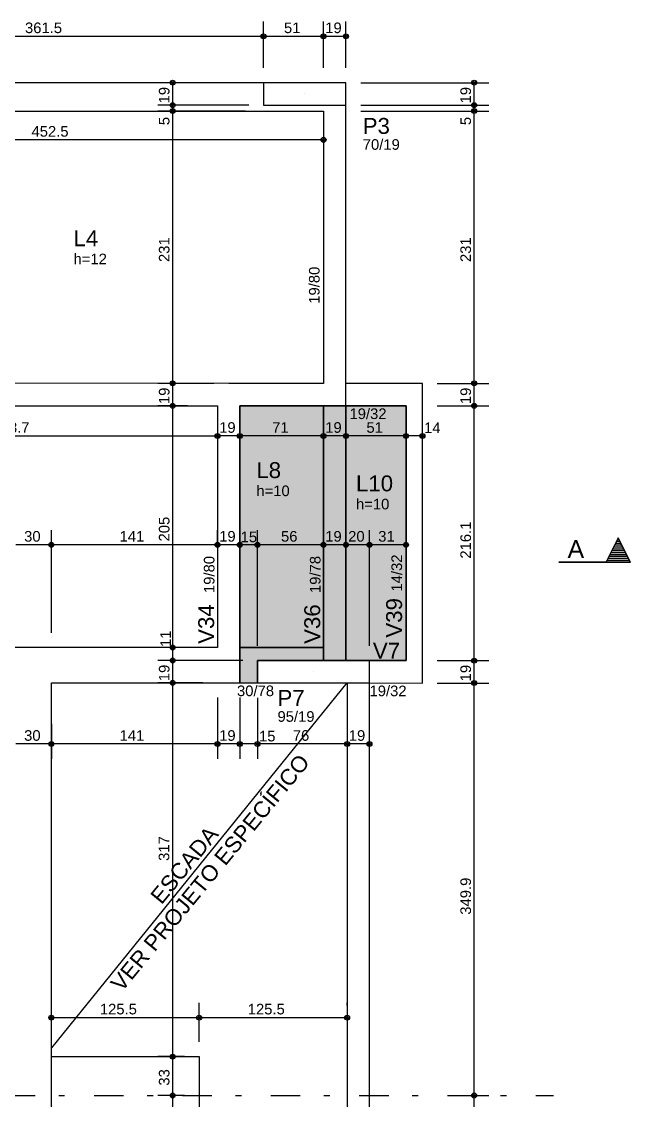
# Model space of a CAD drawing. Extents: x 0 to 119, y 0 to 84.
# Drawn here: x 45.19 to 55.52, y 47.48 to 65.78 of the extents above; entities that cross this region are included whole.
import ezdxf

# ---------------------------------------------------------------- set-up
doc = ezdxf.new("R2010")
doc.units = 0
doc.header["$MEASUREMENT"] = 0
doc.linetypes.add('ESTILO_TQS_0003', pattern=[1.5, 0.5, -0.4, 0.1, -0.5])
for name, color, linetype in [('1', 3, 'CONTINUOUS'), ('20', 1, 'CONTINUOUS'), ('24', 7, 'CONTINUOUS'), ('25', 130, 'CONTINUOUS'), ('3', 7, 'CONTINUOUS'), ('32', 250, 'CONTINUOUS'), ('36', 7, 'CONTINUOUS'), ('37', 7, 'CONTINUOUS'), ('38', 7, 'CONTINUOUS'), ('62', 7, 'CONTINUOUS')]:
    doc.layers.add(name, color=color, linetype=linetype)
doc.styles.add('TQS_ARIAL', font='arial.ttf')

msp = doc.modelspace()

# ---------------------------------------------------------------- linework, layer by layer
at = {"layer": '1', "color": 3, "linetype": 'Continuous'}
for p, q in [((49.995635, 64.550819), (49.995635, 64.550819)), ((50.145634, 54.74884), (50.145634, 54.74884))]:
    msp.add_line(p, q, dxfattribs=at)
msp.add_lwpolyline([(55.521179, 56.608581), (55.316585, 57.017771), (55.111989, 56.608581), (55.521179, 56.608581)], dxfattribs=at)
at = {"layer": '20', "color": 1, "linetype": 'ESTILO_TQS_0003'}
msp.add_line((17.921118, 47.56084), (54.216686, 47.56084), dxfattribs=at)
at = {"layer": '24', "color": 7, "linetype": 'Continuous'}
for p, q in [((55.316585, 57.021674), (55.110038, 56.60858)), ((55.316585, 57.017771), (55.111989, 56.608581)), ((55.362498, 56.925943), (55.270671, 56.925943)), ((55.346543, 56.957854), (55.286627, 56.957854)), ((55.330588, 56.989764), (55.302581, 56.989764)), ((55.524001, 56.606842), (55.316585, 57.021674)), ((55.52118, 56.60858), (55.316585, 57.017772)), ((55.458227, 56.734482), (55.174941, 56.734482)), ((55.44227, 56.766393), (55.190897, 56.766393)), ((55.426316, 56.798303), (55.206852, 56.798303)), ((55.410457, 56.830024), (55.222806, 56.830211)), ((55.394407, 56.862123), (55.238762, 56.862123)), ((55.378453, 56.894033), (55.254716, 56.894033)), ((55.52118, 56.608581), (54.308046, 56.608581)), ((54.308046, 56.606842), (55.524001, 56.606842)), ((55.506093, 56.638752), (55.127075, 56.638752)), ((55.490137, 56.670662), (55.14303, 56.670662)), ((55.474182, 56.702572), (55.158985, 56.702572))]:
    msp.add_line(p, q, dxfattribs=at)
at = {"layer": '25', "color": 130, "linetype": 'Continuous'}
for points in [[(48.895634, 55.16084), (50.31559, 55.16084), (50.31559, 59.260979), (48.895634, 59.26124), (48.895634, 55.16084)], [(50.69559, 59.260979), (50.31559, 59.260979), (50.31559, 54.94084), (50.69559, 54.94084), (50.69559, 59.260979)], [(51.715634, 59.26072), (50.69559, 59.260908), (50.69559, 54.93884), (51.095634, 54.94044), (51.715634, 54.939135), (51.715634, 59.26072)], [(48.895634, 54.56084), (49.193634, 54.56084), (49.193634, 54.94084), (50.31559, 54.94084), (50.31559, 55.16084), (48.895634, 55.16084), (48.895634, 54.56084)]]:
    msp.add_lwpolyline(points, dxfattribs=at)
for points in [[(48.895634, 55.16084), (50.31559, 59.260979), (48.895634, 59.26124)], [(48.895634, 55.16084), (48.895634, 59.26124), (48.895634, 55.16084)], [(48.895634, 55.16084), (50.31559, 55.16084), (50.31559, 59.260979)], [(50.69559, 59.260979), (50.31559, 59.260979), (50.31559, 54.94084)], [(50.69559, 59.260979), (50.31559, 54.94084), (50.69559, 54.94084)], [(50.69559, 59.260979), (50.69559, 54.94084), (50.69559, 59.260979)], [(51.715634, 59.26072), (50.69559, 59.260908), (50.69559, 54.93884)], [(51.715634, 59.26072), (50.69559, 54.93884), (51.095634, 54.94044)], [(51.715634, 59.26072), (51.095634, 54.94044), (51.715634, 54.939135)], [(51.715634, 59.26072), (51.715634, 54.939135), (51.715634, 59.26072)], [(48.895634, 54.56084), (49.193634, 54.56084), (48.895634, 55.16084)], [(49.193634, 54.56084), (49.193634, 54.94084), (48.895634, 55.16084)], [(48.895634, 55.16084), (49.193634, 54.94084), (50.31559, 55.16084)], [(49.193634, 54.94084), (50.31559, 54.94084), (50.31559, 55.16084)]]:
    msp.add_solid(points, dxfattribs=at)
at = {"layer": '3', "color": 7, "linetype": 'Continuous'}
for p, q in [((45.695634, 48.22084), (48.205634, 48.22084)), ((48.205634, 48.22084), (48.205634, 47.10084))]:
    msp.add_line(p, q, dxfattribs=at)
for points in [[(49.295635, 64.74084), (42.06559, 64.74084)], [(41.26559, 64.26084), (50.31559, 64.26084)], [(50.31559, 64.26084), (50.31559, 59.640979)], [(50.69559, 59.640908), (50.69559, 64.360819)], [(48.705669, 59.641276), (41.26559, 59.642648)], [(50.31559, 59.640979), (48.705669, 59.641276)], [(51.995634, 59.640669), (50.69559, 59.640908)], [(50.69559, 59.260908), (50.69559, 59.640908)], [(51.995634, 54.558545), (51.995634, 59.640669)], [(41.26559, 59.262648), (48.515634, 59.261311)], [(48.515634, 59.261311), (48.515634, 55.16084)], [(48.895634, 54.56084), (48.895634, 59.26124)], [(48.895634, 59.26124), (50.69559, 59.260979)], [(50.31559, 59.260979), (50.31559, 55.16084)], [(50.69559, 59.260908), (51.715634, 59.26072)], [(50.69559, 54.93884), (50.69559, 59.260908)], [(51.715634, 59.26072), (51.715634, 54.939135)], [(45.395634, 55.16084), (42.98559, 55.16084)], [(48.515634, 55.16084), (45.395634, 55.16084)], [(50.31559, 55.16084), (48.895634, 55.16084)], [(50.31559, 54.93884), (50.31559, 55.16084)], [(51.715634, 54.939135), (51.095634, 54.94044)], [(45.695634, 54.56084), (48.895634, 54.56084)], [(45.695634, 50.55084), (45.695634, 54.56084)], [(48.895634, 54.56084), (49.195634, 54.56084)], [(50.715634, 54.55884), (50.715634, 47.10084)], [(51.095634, 54.56044), (51.995634, 54.558545)], [(51.095634, 47.10084), (51.095634, 54.55884)], [(45.695634, 48.22084), (45.695634, 50.55084)], [(45.695634, 44.64084), (45.695634, 48.22084)]]:
    msp.add_lwpolyline(points, dxfattribs=at)
at = {"layer": '32', "color": 250, "linetype": 'Continuous'}
for p, q in [((49.295635, 64.99084), (49.295635, 65.777945)), ((49.295635, 64.99084), (49.295635, 65.777945)), ((50.31559, 64.990819), (50.31559, 65.777945)), ((50.31559, 64.990819), (50.31559, 65.777945)), ((50.695635, 64.990819), (50.695635, 65.777945)), ((42.06559, 65.527945), (49.295635, 65.527945)), ((49.295635, 65.527945), (50.31559, 65.527945)), ((50.31559, 65.527945), (50.695635, 65.527945)), ((49.045635, 64.74084), (47.504406, 64.74084)), ((47.754406, 64.74084), (47.754406, 64.360819)), ((49.295635, 64.74084), (49.295635, 64.74084)), ((49.295635, 64.74084), (49.295635, 64.74084)), ((49.295635, 64.74084), (49.295635, 64.74084)), ((50.31559, 64.740819), (50.31559, 64.740819)), ((50.31559, 64.740819), (50.31559, 64.740819)), ((50.695635, 64.740819), (50.695635, 64.740819)), ((50.695635, 64.740819), (50.695635, 64.740819)), ((50.945635, 64.740819), (53.1217, 64.740819)), ((52.8717, 64.360819), (52.8717, 64.740819)), ((49.045635, 64.360819), (47.504406, 64.360819)), ((49.045635, 64.360819), (47.504406, 64.360819)), ((48.992731, 64.26084), (47.504406, 64.26084)), ((48.992731, 64.26084), (47.504406, 64.26084)), ((47.754406, 64.360819), (47.754406, 64.26084)), ((47.754406, 64.26084), (47.754406, 59.641276)), ((49.242731, 64.26084), (49.242731, 64.26084)), ((49.242731, 64.26084), (49.242731, 64.26084)), ((49.295635, 64.360819), (49.295635, 64.360819)), ((49.295635, 64.360819), (49.295635, 64.360819)), ((50.69559, 64.26084), (50.69559, 64.26084)), ((50.69559, 64.26084), (50.69559, 64.26084)), ((50.695635, 64.360819), (50.695635, 64.360819)), ((50.695635, 64.360819), (50.695635, 64.360819)), ((50.94559, 64.26084), (53.1217, 64.26084)), ((50.94559, 64.26084), (53.1217, 64.26084)), ((50.945635, 64.360819), (53.1217, 64.360819)), ((50.945635, 64.360819), (53.1217, 64.360819)), ((52.8717, 64.26084), (52.8717, 64.360819)), ((52.8717, 59.640669), (52.8717, 64.26084)), ((50.31559, 63.771471), (41.26559, 63.771471)), ((50.31559, 63.771471), (50.31559, 63.771471)), ((48.455669, 59.641276), (47.504406, 59.641276)), ((48.455669, 59.641276), (47.504406, 59.641276)), ((47.754406, 59.641276), (47.754406, 59.261358)), ((48.705669, 59.641276), (48.705669, 59.641276)), ((48.705669, 59.641276), (48.705669, 59.641276)), ((51.995634, 59.640669), (51.995634, 59.640669)), ((51.995634, 59.640669), (51.995634, 59.640669)), ((52.245634, 59.640669), (53.1217, 59.640669)), ((52.245634, 59.640669), (53.1217, 59.640669)), ((52.8717, 59.260669), (52.8717, 59.640669)), ((48.006153, 59.261358), (47.504406, 59.261358)), ((48.006153, 59.261358), (47.504406, 59.261358)), ((47.754406, 59.261358), (47.754406, 55.16084)), ((48.256153, 59.261358), (48.256153, 59.261358)), ((48.256153, 59.261358), (48.256153, 59.261358)), ((48.515634, 59.261311), (48.515634, 59.261311)), ((51.995634, 59.260669), (51.995634, 59.260669)), ((51.995634, 59.260669), (51.995634, 59.260669)), ((52.245634, 59.260669), (53.1217, 59.260669)), ((52.245634, 59.260669), (53.1217, 59.260669)), ((52.8717, 54.938546), (52.8717, 59.260669)), ((48.515634, 59.011311), (48.515634, 58.498951)), ((41.741518, 58.748951), (48.515634, 58.748951)), ((48.895634, 58.748951), (48.515634, 58.748951)), ((48.515634, 58.748951), (48.515634, 58.748951)), ((50.31559, 58.748951), (48.895634, 58.748951)), ((48.895634, 58.748951), (48.895634, 58.748951)), ((48.895634, 58.748951), (48.895634, 58.748951)), ((50.69559, 58.748951), (50.31559, 58.748951)), ((50.31559, 58.748951), (50.31559, 58.748951)), ((50.31559, 58.748951), (50.31559, 58.748951)), ((51.715634, 58.748951), (50.69559, 58.748951)), ((50.69559, 58.748951), (50.69559, 58.748951)), ((50.69559, 58.748951), (50.69559, 58.748951)), ((51.995634, 58.748951), (51.715634, 58.748951)), ((51.715634, 58.748951), (51.715634, 58.748951)), ((51.715634, 58.748951), (51.715634, 58.748951)), ((51.995634, 58.748951), (51.995634, 58.748951)), ((45.695634, 55.41084), (45.695634, 57.152429)), ((45.695634, 55.41084), (45.695634, 57.152429)), ((48.515634, 56.901941), (48.515634, 57.152429)), ((48.515634, 56.901941), (48.515634, 57.152429)), ((48.895634, 56.574847), (48.895634, 57.152429)), ((48.895634, 56.574847), (48.895634, 57.152429)), ((49.195634, 55.18884), (49.195634, 57.152429)), ((49.195634, 55.18884), (49.195634, 57.152429)), ((50.31559, 57.08637), (50.31559, 57.152429)), ((50.31559, 57.08637), (50.31559, 57.152429)), ((50.69559, 56.625398), (50.69559, 57.152429)), ((50.69559, 56.625398), (50.69559, 57.152429)), ((51.095634, 55.19044), (51.095634, 57.152429)), ((51.095634, 55.19044), (51.095634, 57.152429)), ((51.715634, 55.189135), (51.715634, 57.152429)), ((45.695634, 56.902429), (45.095634, 56.902429)), ((48.515634, 56.902429), (45.695634, 56.902429)), ((48.895634, 56.902429), (48.515634, 56.902429)), ((49.195634, 56.902429), (48.895634, 56.902429)), ((50.31559, 56.902429), (49.195634, 56.902429)), ((50.69559, 56.902429), (50.31559, 56.902429)), ((50.31559, 56.83637), (50.31559, 56.83637)), ((50.31559, 56.83637), (50.31559, 56.83637)), ((51.095634, 56.902429), (50.69559, 56.902429)), ((51.715634, 56.902429), (51.095634, 56.902429)), ((48.515634, 56.651941), (48.515634, 56.651941)), ((48.515634, 56.651941), (48.515634, 56.651941)), ((50.69559, 56.375398), (50.69559, 56.375398)), ((50.69559, 56.375398), (50.69559, 56.375398)), ((48.895634, 56.324847), (48.895634, 56.324847)), ((48.895634, 56.324847), (48.895634, 56.324847)), ((45.695634, 55.16084), (45.695634, 55.16084)), ((45.695634, 55.16084), (45.695634, 55.16084)), ((48.265634, 55.16084), (47.504406, 55.16084)), ((48.265634, 55.16084), (47.504406, 55.16084)), ((47.754406, 55.16084), (47.754406, 54.94084)), ((48.515634, 55.16084), (48.515634, 55.16084)), ((48.515634, 55.16084), (48.515634, 55.16084)), ((48.943634, 54.94084), (47.504406, 54.94084)), ((48.943634, 54.94084), (47.504406, 54.94084)), ((47.754406, 54.94084), (47.754406, 54.56084)), ((49.193634, 54.94084), (49.193634, 54.94084)), ((49.193634, 54.94084), (49.193634, 54.94084)), ((49.195634, 54.93884), (49.195634, 54.93884)), ((49.195634, 54.93884), (49.195634, 54.93884)), ((51.095634, 54.94044), (51.095634, 54.94044)), ((51.095634, 54.94044), (51.095634, 54.94044)), ((51.715634, 54.939135), (51.715634, 54.939135)), ((51.995634, 54.938546), (51.995634, 54.938546)), ((51.995634, 54.938546), (51.995634, 54.938546)), ((52.245634, 54.938546), (53.1217, 54.938546)), ((52.245634, 54.938546), (53.1217, 54.938546)), ((52.8717, 54.558545), (52.8717, 54.938546)), ((48.265634, 54.56084), (47.504406, 54.56084)), ((48.265634, 54.56084), (47.504406, 54.56084)), ((47.754406, 54.56084), (47.754406, 48.22084)), ((48.515634, 54.56084), (48.515634, 54.56084)), ((48.515634, 54.56084), (48.515634, 54.56084)), ((48.515634, 54.56084), (48.515634, 54.56084)), ((48.515634, 54.56084), (48.515634, 54.56084)), ((48.895634, 54.56084), (48.895634, 54.56084)), ((48.895634, 54.56084), (48.895634, 54.56084)), ((49.195634, 54.55884), (49.195634, 54.55884)), ((49.195634, 54.55884), (49.195634, 54.55884)), ((51.995634, 54.558545), (51.995634, 54.558545)), ((51.995634, 54.558545), (51.995634, 54.558545)), ((52.245634, 54.558545), (53.1217, 54.558545)), ((52.245634, 54.558545), (53.1217, 54.558545)), ((52.8717, 47.56084), (52.8717, 54.558545)), ((48.515634, 54.31084), (48.515634, 53.274495)), ((48.515634, 54.31084), (48.515634, 53.274495)), ((48.895634, 54.31084), (48.895634, 53.274495)), ((48.895634, 54.31084), (48.895634, 53.274495)), ((49.195634, 54.30884), (49.195634, 53.274495)), ((49.195634, 54.30884), (49.195634, 53.274495)), ((45.695634, 54.117608), (45.695634, 54.117608)), ((45.695634, 54.117608), (45.695634, 54.117608)), ((45.695634, 53.867608), (45.695634, 53.274495)), ((45.695634, 53.867608), (45.695634, 53.274495)), ((45.695634, 53.524495), (45.095634, 53.524495)), ((48.515634, 53.524495), (45.695634, 53.524495)), ((48.895634, 53.524495), (48.515634, 53.524495)), ((49.195634, 53.524495), (48.895634, 53.524495)), ((50.715634, 53.524495), (49.195634, 53.524495)), ((51.095634, 53.524495), (50.715634, 53.524495)), ((50.715634, 53.524495), (50.715634, 53.524495)), ((50.715634, 53.524495), (50.715634, 53.524495)), ((51.095634, 53.524495), (51.095634, 53.524495)), ((45.695634, 48.972175), (45.695634, 49.133104)), ((48.205634, 48.47084), (48.205634, 49.133104)), ((48.205634, 48.47084), (48.205634, 49.133104)), ((50.715634, 49.088732), (50.715634, 49.133104)), ((45.695634, 48.883104), (48.205634, 48.883104)), ((48.205634, 48.883104), (50.715634, 48.883104)), ((45.695634, 48.722175), (45.695634, 48.722175)), ((50.715634, 48.838732), (50.715634, 48.838732)), ((47.955634, 48.22084), (47.504406, 48.22084)), ((47.955634, 48.22084), (47.504406, 48.22084)), ((47.754406, 48.22084), (47.754406, 47.56084)), ((48.205634, 48.22084), (48.205634, 48.22084)), ((48.205634, 48.22084), (48.205634, 48.22084)), ((48.205634, 48.22084), (48.205634, 48.22084)), ((48.205634, 48.22084), (48.205634, 48.22084)), ((47.955634, 47.56084), (47.504406, 47.56084)), ((47.955634, 47.56084), (47.504406, 47.56084)), ((47.754406, 47.56084), (47.754406, 47.10084)), ((48.205634, 47.56084), (48.205634, 47.56084)), ((48.205634, 47.56084), (48.205634, 47.56084)), ((52.461282, 47.56084), (52.461282, 47.56084)), ((52.461282, 47.56084), (52.461282, 47.56084)), ((52.711282, 47.56084), (53.1217, 47.56084)), ((52.711282, 47.56084), (53.1217, 47.56084)), ((52.8717, 43.64084), (52.8717, 47.56084))]:
    msp.add_line(p, q, dxfattribs=at)
for centre, radius in [((49.295635, 65.527945), 0.041625), ((49.295635, 65.527945), 0.041625), ((49.295635, 65.527945), 0.02075), ((49.295635, 65.527945), 0.02075), ((50.31559, 65.527945), 0.041625), ((50.31559, 65.527945), 0.041625), ((50.31559, 65.527945), 0.02075), ((50.31559, 65.527945), 0.02075), ((50.695635, 65.527945), 0.041625), ((50.695635, 65.527945), 0.02075), ((47.754406, 64.74084), 0.041625), ((52.8717, 64.740819), 0.041625), ((47.754406, 64.74084), 0.02075), ((52.8717, 64.740819), 0.02075), ((47.754406, 64.360819), 0.041625), ((47.754406, 64.360819), 0.041625), ((47.754406, 64.26084), 0.041625), ((47.754406, 64.26084), 0.041625), ((47.754406, 64.360819), 0.02075), ((47.754406, 64.360819), 0.02075), ((47.754406, 64.26084), 0.02075), ((47.754406, 64.26084), 0.02075), ((52.8717, 64.360819), 0.041625), ((52.8717, 64.360819), 0.041625), ((52.8717, 64.26084), 0.041625), ((52.8717, 64.26084), 0.041625), ((52.8717, 64.360819), 0.02075), ((52.8717, 64.360819), 0.02075), ((52.8717, 64.26084), 0.02075), ((52.8717, 64.26084), 0.02075), ((50.31559, 63.771471), 0.041625), ((50.31559, 63.771471), 0.02075), ((47.754406, 59.641276), 0.041625), ((47.754406, 59.641276), 0.041625), ((47.754406, 59.641276), 0.02075), ((47.754406, 59.641276), 0.02075), ((52.8717, 59.640669), 0.041625), ((52.8717, 59.640669), 0.041625), ((52.8717, 59.640669), 0.02075), ((52.8717, 59.640669), 0.02075), ((47.754406, 59.261358), 0.041625), ((47.754406, 59.261358), 0.041625), ((52.8717, 59.260669), 0.041625), ((52.8717, 59.260669), 0.041625), ((47.754406, 59.261358), 0.02075), ((47.754406, 59.261358), 0.02075), ((52.8717, 59.260669), 0.02075), ((52.8717, 59.260669), 0.02075), ((48.515634, 58.748951), 0.041625), ((48.515634, 58.748951), 0.041625), ((48.515634, 58.748951), 0.02075), ((48.515634, 58.748951), 0.02075), ((48.895634, 58.748951), 0.041625), ((48.895634, 58.748951), 0.041625), ((48.895634, 58.748951), 0.02075), ((48.895634, 58.748951), 0.02075), ((50.31559, 58.748951), 0.041625), ((50.31559, 58.748951), 0.041625), ((50.31559, 58.748951), 0.02075), ((50.31559, 58.748951), 0.02075), ((50.69559, 58.748951), 0.041625), ((50.69559, 58.748951), 0.041625), ((50.69559, 58.748951), 0.02075), ((50.69559, 58.748951), 0.02075), ((51.715634, 58.748951), 0.041625), ((51.715634, 58.748951), 0.041625), ((51.715634, 58.748951), 0.02075), ((51.715634, 58.748951), 0.02075), ((51.995634, 58.748951), 0.041625), ((51.995634, 58.748951), 0.02075), ((45.695634, 56.902429), 0.041625), ((45.695634, 56.902429), 0.041625), ((45.695634, 56.902429), 0.02075), ((45.695634, 56.902429), 0.02075), ((48.515634, 56.902429), 0.041625), ((48.515634, 56.902429), 0.041625), ((48.515634, 56.902429), 0.02075), ((48.515634, 56.902429), 0.02075), ((48.895634, 56.902429), 0.041625), ((48.895634, 56.902429), 0.041625), ((48.895634, 56.902429), 0.02075), ((48.895634, 56.902429), 0.02075), ((49.195634, 56.902429), 0.041625), ((49.195634, 56.902429), 0.041625), ((49.195634, 56.902429), 0.02075), ((49.195634, 56.902429), 0.02075), ((50.31559, 56.902429), 0.041625), ((50.31559, 56.902429), 0.041625), ((50.31559, 56.902429), 0.02075), ((50.31559, 56.902429), 0.02075), ((50.69559, 56.902429), 0.041625), ((50.69559, 56.902429), 0.041625), ((50.69559, 56.902429), 0.02075), ((50.69559, 56.902429), 0.02075), ((51.095634, 56.902429), 0.041625), ((51.095634, 56.902429), 0.041625), ((51.095634, 56.902429), 0.02075), ((51.095634, 56.902429), 0.02075), ((51.715634, 56.902429), 0.041625), ((51.715634, 56.902429), 0.02075), ((47.754406, 55.16084), 0.041625), ((47.754406, 55.16084), 0.041625), ((47.754406, 55.16084), 0.02075), ((47.754406, 55.16084), 0.02075), ((47.754406, 54.94084), 0.041625), ((47.754406, 54.94084), 0.041625), ((47.754406, 54.94084), 0.02075), ((47.754406, 54.94084), 0.02075), ((52.8717, 54.938546), 0.041625), ((52.8717, 54.938546), 0.041625), ((52.8717, 54.938546), 0.02075), ((52.8717, 54.938546), 0.02075), ((47.754406, 54.56084), 0.041625), ((47.754406, 54.56084), 0.041625), ((47.754406, 54.56084), 0.02075), ((47.754406, 54.56084), 0.02075), ((52.8717, 54.558545), 0.041625), ((52.8717, 54.558545), 0.041625), ((52.8717, 54.558545), 0.02075), ((52.8717, 54.558545), 0.02075), ((45.695634, 53.524495), 0.041625), ((45.695634, 53.524495), 0.041625), ((45.695634, 53.524495), 0.02075), ((45.695634, 53.524495), 0.02075), ((48.515634, 53.524495), 0.041625), ((48.515634, 53.524495), 0.041625), ((48.515634, 53.524495), 0.02075), ((48.515634, 53.524495), 0.02075), ((48.895634, 53.524495), 0.041625), ((48.895634, 53.524495), 0.041625), ((48.895634, 53.524495), 0.02075), ((48.895634, 53.524495), 0.02075), ((49.195634, 53.524495), 0.041625), ((49.195634, 53.524495), 0.041625), ((49.195634, 53.524495), 0.02075), ((49.195634, 53.524495), 0.02075), ((50.715634, 53.524495), 0.041625), ((50.715634, 53.524495), 0.041625), ((50.715634, 53.524495), 0.02075), ((50.715634, 53.524495), 0.02075), ((51.095634, 53.524495), 0.041625), ((51.095634, 53.524495), 0.02075), ((45.695634, 48.883104), 0.041625), ((45.695634, 48.883104), 0.02075), ((48.205634, 48.883104), 0.041625), ((48.205634, 48.883104), 0.041625), ((48.205634, 48.883104), 0.02075), ((48.205634, 48.883104), 0.02075), ((50.715634, 48.883104), 0.041625), ((50.715634, 48.883104), 0.02075), ((47.754406, 48.22084), 0.041625), ((47.754406, 48.22084), 0.041625), ((47.754406, 48.22084), 0.02075), ((47.754406, 48.22084), 0.02075), ((47.754406, 47.56084), 0.041625), ((47.754406, 47.56084), 0.041625), ((47.754406, 47.56084), 0.02075), ((47.754406, 47.56084), 0.02075), ((52.8717, 47.56084), 0.041625), ((52.8717, 47.56084), 0.041625), ((52.8717, 47.56084), 0.02075), ((52.8717, 47.56084), 0.02075)]:
    msp.add_circle(centre, radius, dxfattribs=at)
at = {"layer": '38', "color": 7, "linetype": 'Continuous'}
msp.add_line((45.705632, 48.369788), (50.715634, 54.55884), dxfattribs=at)
at = {"layer": '62', "linetype": 'Continuous'}
for points in [[(49.295635, 64.360819), (50.695635, 64.360819), (50.695635, 64.740819), (49.295635, 64.740819), (49.295635, 64.360819)], [(49.195634, 54.55884), (51.095634, 54.55884), (51.095634, 54.93884), (49.195634, 54.93884), (49.195634, 54.55884)]]:
    msp.add_lwpolyline(points, dxfattribs=at)

# ---------------------------------------------------------------- texts
at = {"layer": '24', "color": 7, "linetype": 'Continuous', "style": 'TQS_ARIAL'}
msp.add_text('A', height=0.3, dxfattribs=at).set_placement((54.458046, 56.681842))
at = {"layer": '32', "color": 250, "linetype": 'Continuous', "style": 'TQS_ARIAL'}
for s, p in [('361.5', (45.248612, 65.581945)), ('51', (49.643612, 65.581945)), ('19', (50.343612, 65.581945)), ('452.5', (45.35859, 63.825471)), ('338.7', (44.696576, 58.802951)), ('19', (48.543634, 58.802951)), ('71', (49.443612, 58.802951)), ('19', (50.34359, 58.802951)), ('51', (51.043612, 58.802951)), ('14', (52.022072, 58.798358)), ('30', (45.233634, 56.956429)), ('141', (46.853634, 56.956429)), ('19', (48.543634, 56.956429)), ('15', (48.908408, 56.947131)), ('56', (49.593612, 56.956429)), ('19', (50.34359, 56.956429)), ('20', (50.733612, 56.956429)), ('31', (51.243634, 56.956429)), ('30', (45.233634, 53.578495)), ('141', (46.853634, 53.578495)), ('19', (48.543634, 53.578495)), ('15', (49.220146, 53.567825)), ('76', (49.793634, 53.578495)), ('19', (50.743634, 53.578495)), ('125.5', (46.518634, 48.937104)), ('125.5', (49.028634, 48.937104))]:
    msp.add_text(s, height=0.18, dxfattribs=at).set_placement(p)
for s, p in [('19', (47.700406, 64.38883)), ('19', (52.8177, 64.388819)), ('5', (47.700406, 64.02084)), ('5', (52.8177, 64.02084)), ('231', (47.700406, 61.699058)), ('231', (52.8177, 61.698754)), ('19', (47.700406, 59.289317)), ('19', (52.8177, 59.288669)), ('205', (47.700406, 56.959099)), ('216.1', (52.8177, 56.667607)), ('11', (47.72446, 55.170498)), ('19', (47.700406, 54.58884)), ('19', (52.8177, 54.586545)), ('317', (47.696895, 51.540726)), ('349.9', (52.8177, 50.627692)), ('33', (47.700406, 47.72884))]:
    msp.add_text(s, height=0.18, rotation=90, dxfattribs=at).set_placement(p)
at = {"layer": '36', "color": 7, "linetype": 'Continuous', "style": 'TQS_ARIAL'}
for s, height, p in [('P3', 0.27, (50.980635, 63.873319)), ('70/19', 0.18, (50.980635, 63.603319)), ('P7', 0.27, (49.533528, 54.170597)), ('95/19', 0.18, (49.533528, 53.900597))]:
    msp.add_text(s, height=height, dxfattribs=at).set_placement(p)
at = {"layer": '37', "color": 7, "linetype": 'Continuous', "style": 'TQS_ARIAL'}
for s, height, rotation, p in [('19/80', 0.18, 90, (50.24809, 60.990979)), ('19/32', 0.18, 359.989429, (50.755571, 59.035897)), ('19/80', 0.18, 90, (48.463887, 56.084509)), ('19/78', 0.18, 90, (50.263842, 56.084509)), ('14/32', 0.18, 90, (51.647753, 56.109575)), ('V34', 0.27, 90, (48.458297, 55.222502)), ('V36', 0.27, 90, (50.258253, 55.222502)), ('V39', 0.27, 90, (51.647753, 55.328465)), ('V7', 0.27, 359.879377, (51.152504, 54.971384)), ('19/32', 0.18, 359.879377, (51.095162, 54.33544))]:
    msp.add_text(s, height=height, rotation=rotation, dxfattribs=at).set_placement(p)
msp.add_text('30/78', height=0.18, dxfattribs=at).set_placement((48.846331, 54.33584))
at = {"layer": '38', "color": 7, "linetype": 'Continuous', "style": 'TQS_ARIAL'}
for s, height, p in [('L4', 0.27, (46.072196, 61.967762)), ('h=12', 0.18, (46.072196, 61.661762)), ('L8', 0.27, (49.174959, 58.034546)), ('L10', 0.27, (50.866058, 57.809841)), ('h=10', 0.18, (49.174959, 57.728546)), ('h=10', 0.18, (50.866058, 57.503841))]:
    msp.add_text(s, height=height, dxfattribs=at).set_placement(p)
for s, p in [('VER PROJETO ESPECÍFICO', (46.890787, 49.305332)), ('ESCADA', (47.565125, 50.787005))]:
    msp.add_text(s, height=0.27, rotation=50.589, dxfattribs=at).set_placement(p)

doc.saveas('drawing.dxf')
